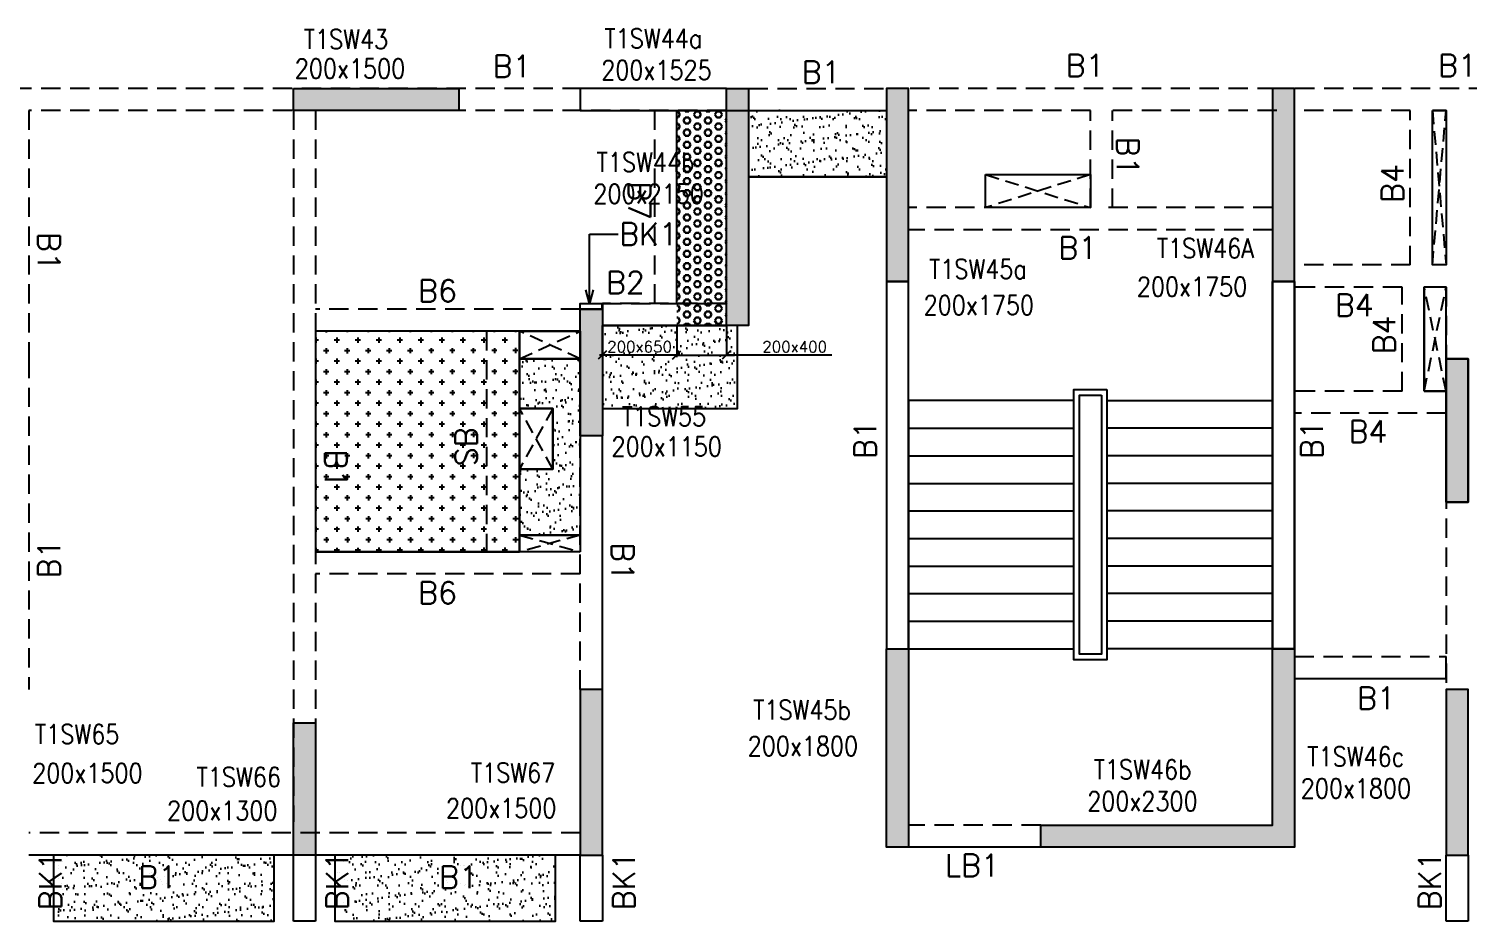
# Model space of a CAD drawing. Header units: millimetres. Extents: x 1078357 to 2594950, y -5122486 to -4636555.
# Drawn here: x 1474899 to 1487949, y -4670558 to -4662466 of the extents above; entities that cross this region are included whole.
import ezdxf

# ---------------------------------------------------------------- set-up
doc = ezdxf.new("R2010")
doc.units = ezdxf.units.MM
doc.header["$PDMODE"] = 35
for name, pattern in [('CONTINOUS', [0]), ('HIDDEN', [0.375, 0.25, -0.125]), ('New Retail block$0$CONTINOUS', [0])]:
    doc.linetypes.add(name, pattern=pattern)
doc.layers.get('0').update_dxf_attribs({"lineweight": 0})
doc.layers.get('Defpoints').update_dxf_attribs({"lineweight": 0})
for name, color, linetype, lineweight in [('A-_ANOTDIMA_D-', 6, 'Continuous', 13), ('COL. NO.', 30, 'Continuous', 25), ('COL. SIZE', 7, 'Continuous', 25), ('DIM', 9, 'Continuous', 25), ('HATCH', 8, 'Continuous', 30)]:
    doc.layers.add(name, color=color, linetype=linetype, lineweight=lineweight)
for name, color, linetype in [('B-200x325', 201, 'HIDDEN'), ('B-200x400', 44, 'HIDDEN'), ('DROP SLAB', 8, 'Continuous'), ('NON STR. RCC WALL', 6, 'Continuous'), ('S-BEAM', 3, 'HIDDEN'), ('S-BEAM NO.', 6, 'Continuous'), ('S-COLUMN', 1, 'Continuous'), ('S-CUTOUT', 8, 'HIDDEN'), ('S-SLAB-PROJECTION', 54, 'New Retail block$0$CONTINOUS'), ('S-STAIR', 31, 'Continuous'), ('SLAB FOLD', 8, 'Continuous')]:
    doc.layers.add(name, color=color, linetype=linetype)
doc.styles.add('Roman', font='romans')
doc.styles.add('ROMANS', font='romans.shx', dxfattribs={"width": 0.85})
doc.dimstyles.new('HARESH', dxfattribs={"dimtxt": 150, "dimasz": 75, "dimexe": 0, "dimexo": 0, "dimgap": 25, "dimtad": 1, "dimdec": 0, "dimdsep": 46, "dimtxsty": 'Roman', "dimblk": 'OBLIQUE', "dimcen": 225, "dimdle": 25, "dimclrd": 2, "dimclre": 2, "dimclrt": 7, "dimadec": 8, "dimazin": 1, "dimtfac": 1, "dimtdec": 0, "dimtmove": 0, "dimatfit": 0, "dimfxl": 1, "dimlwd": -1, "dimlwe": -1, "dimarcsym": 0})

# ---------------------------------------------------------------- blocks, each defined once
blk = doc.blocks.new('_Oblique')
at = {"color": 0, "linetype": 'ByBlock', "lineweight": -2}
blk.add_line((-0.5, -0.5), (0.5, 0.5), dxfattribs=at)
blk = doc.blocks.new('*D1209')
at = {"layer": 'Defpoints', "color": 0, "ltscale": 700, "transparency": 16777216}
for p in [(1480774, -4665158, 0), (1481224, -4665158, 0), (1481224, -4665424)]:
    blk.add_point(p, dxfattribs=at)
at = {"layer": 'DIM', "color": 2, "ltscale": 700, "transparency": 16777216}
for p, q in [((1480774, -4665158), (1480774, -4665424)), ((1481224, -4665158), (1481224, -4665424)), ((1480774, -4665424), (1480699, -4665424)), ((1480774, -4665424), (1481224, -4665424)), ((1480774, -4665424), (1481224, -4665424)), ((1481224, -4665424), (1481299, -4665424)), ((1482180, -4665424), (1481224, -4665424))]:
    blk.add_line(p, q, dxfattribs=at)
at = {"layer": 'DIM', "color": 2, "ltscale": 700, "transparency": 16777216, "xscale": 75, "yscale": 75, "zscale": 75}
blk.add_blockref('_Oblique', (1480774, -4665424), dxfattribs=at)
at = {"layer": 'DIM', "color": 2, "ltscale": 700, "transparency": 16777216, "xscale": 75, "yscale": 75, "zscale": 75, "rotation": 180}
blk.add_blockref('_Oblique', (1481224, -4665424), dxfattribs=at)
at = {"layer": 'DIM', "color": 7, "ltscale": 700, "transparency": 16777216, "insert": (1481843, -4665349), "char_height": 150, "attachment_point": 5, "style": 'Roman'}
blk.add_mtext('{\\H0.666667x;200x400}', dxfattribs=at)
blk = doc.blocks.new('*D1210')
at = {"layer": 'Defpoints', "color": 0, "ltscale": 700, "transparency": 16777216}
for p in [(1480099, -4665158, 0), (1480774, -4665158), (1480099, -4665424)]:
    blk.add_point(p, dxfattribs=at)
at = {"layer": 'DIM', "color": 2, "ltscale": 700, "transparency": 16777216}
for p, q in [((1480099, -4665158), (1480099, -4665424)), ((1480774, -4665158), (1480774, -4665424)), ((1480799, -4665424), (1480074, -4665424))]:
    blk.add_line(p, q, dxfattribs=at)
at = {"layer": 'DIM', "color": 2, "ltscale": 700, "transparency": 16777216, "xscale": 75, "yscale": 75, "zscale": 75, "rotation": 180}
blk.add_blockref('_Oblique', (1480099, -4665424), dxfattribs=at)
at = {"layer": 'DIM', "color": 2, "ltscale": 700, "transparency": 16777216, "xscale": 75, "yscale": 75, "zscale": 75}
blk.add_blockref('_Oblique', (1480774, -4665424), dxfattribs=at)
at = {"layer": 'DIM', "color": 7, "ltscale": 700, "transparency": 16777216, "insert": (1480437, -4665349), "char_height": 150, "attachment_point": 5, "style": 'Roman'}
blk.add_mtext('{\\H0.666667x;200x650}', dxfattribs=at)
blk = doc.blocks.new('G$CD63B60BD')
at = {"layer": 'COL. NO.', "linetype": 'Continuous', "style": 'ROMANS', "width": 0.85}
for s, p in [('T1SW43', (7893, 7309, -320)), ('T1SW44a', (10619, 7317, 0)), ('T1SW44b', (10548, 6194, 0)), ('T1SW46A', (15627, 5414, -320)), ('T1SW45a', (13562, 5226, -320)), ('T1SW55', (10776, 3890, -320)), ('T1SW45b', (11967, 1228, 0)), ('T1SW65', (5456, 1008, -320)), ('T1SW46c', (16991, 805, -320)), ('T1SW66', (6921, 620, -320)), ('T1SW67', (9408, 659, -320)), ('T1SW46b', (15055, 688, -320))]:
    blk.add_text(s, height=175, dxfattribs=at).set_placement(p)
at = {"layer": 'COL. SIZE', "linetype": 'Continuous', "style": 'ROMANS', "width": 0.85}
for s, p in [('200x1500', (7812, 7043, -320)), ('200x1525', (10590, 7030, -3)), ('200x2150', (10519, 5907, -3)), ('200x1750', (15446, 5066, -320)), ('200x1750', (13513, 4899, -320)), ('200x1150', (10683, 3616, -320)), ('200x1800', (11918, 901, 0)), ('200x1500', (5431, 656, -320)), ('200x1800', (16932, 517, -320)), ('200x2300', (14996, 400, -320)), ('200x1300', (6654, 315, -320)), ('200x1500', (9183, 337, -320))]:
    blk.add_text(s, height=175, dxfattribs=at).set_placement(p)

msp = doc.modelspace()

# ---------------------------------------------------------------- hatches: boundary and pattern name
at = {"layer": 'DROP SLAB'}
h = msp.add_hatch(dxfattribs=at)
h.set_pattern_fill('CROSS', color=8, scale=15, angle=0.03079)
h.set_pattern_definition([(180.03079016, (-11669939.8, 51539821.24), (-95.19879988, -95.30117261), [47.625, -142.875]), (270.03079016, (-11669963.63, 51539845.04), (95.30117261, -95.19879988), [47.625, -142.875])])
h.paths.add_polyline_path([(1479349.4, -4665207.8), (1477499.3, -4665207.8), (1477499.3, -4667207.6), (1479349.4, -4667207.6)])
at = {"layer": 'HATCH', "ltscale": 1000}
h = msp.add_hatch(dxfattribs=at)
h.set_pattern_fill('HEX', color=8, scale=10, angle=180)
h.set_pattern_definition([(180, (-722249.9, 4895985.524), (-7e-15, -54.99261315), [31.75, -63.5]), (300, (-722249.9, 4895985.524), (47.625, 27.49630658), [31.75, -63.5]), (240, (-722281.65, 4895985.524), (47.625, -27.49630658), [31.75, -63.5])])
h.paths.add_polyline_path([(1481224.2, -4665157.9), (1480774.2, -4665157.9), (1480774.5, -4663207.9), (1481224.5, -4663207.9)])
at = {"layer": 'HATCH'}
h = msp.add_hatch(dxfattribs=at)
h.set_pattern_fill('AR-SAND', color=8, scale=3, angle=179.97015)
h.set_pattern_definition([(37.4701541, (-2455608.65, 14019481.48), (-4.72361136, 146.8264517), [0, -115.824, 0, -129.54, 0, -123.825]), (7.4701541, (-2455608.65, 14019481.48), (134.9689868, 214.9772528), [0, -62.484, 0, -104.394, 0, -40.005]), (327.4701541, (-2455702.38, 14019481.53), (237.2979035, 0.3075449), [0, -38.1, 0, -137.16, 0, -179.07]), (317.4701541, (-2455702.38, 14019481.53), (229.1017424, 66.759465), [0, -19.05, 0, -89.916, 0, -102.87])])
h.paths.add_polyline_path([(1482674.6, -4663207.8), (1481424.6, -4663207.8), (1481424.6, -4663807.9), (1482674.6, -4663807.9)])
h = msp.add_hatch(dxfattribs=at)
h.set_pattern_fill('AR-SAND', color=8, scale=3, angle=179.97015)
h.set_pattern_definition([(37.4701541, (-2467958.58, 14017531.55), (-4.72361136, 146.8264517), [0, -115.824, 0, -129.54, 0, -123.825]), (7.4701541, (-2467958.58, 14017531.55), (134.9689868, 214.9772528), [0, -62.484, 0, -104.394, 0, -40.005]), (327.4701541, (-2468052.3, 14017531.6), (237.2979035, 0.3075449), [0, -38.1, 0, -137.16, 0, -179.07]), (317.4701541, (-2468052.3, 14017531.6), (229.1017424, 66.759465), [0, -19.05, 0, -89.916, 0, -102.87])])
h.paths.add_polyline_path([(1481324.4, -4665157.9), (1480099.7, -4665157.9), (1480099.7, -4665907.8), (1481324.4, -4665907.8)])
h = msp.add_hatch(dxfattribs=at)
h.set_pattern_fill('AR-SAND', color=8, scale=3, angle=359.97015)
h.set_pattern_definition([(37.47015413, (-3542483.83, 18701550.77), (-4.72361136, 146.8264517), [0, -115.824, 0, -129.54, 0, -123.825]), (7.4701541, (-3542483.83, 18701550.77), (134.9689868, 214.9772528), [0, -62.484, 0, -104.394, 0, -40.005]), (327.4701541, (-3542577.55, 18701550.82), (237.2979035, 0.3075449), [0, -38.1, 0, -137.16, 0, -179.07]), (317.4701541, (-3542577.55, 18701550.82), (229.1017424, 66.759465), [0, -19.05, 0, -89.916, 0, -102.87])])
h.paths.add_polyline_path([(1479899.3, -4667057.9), (1479349.3, -4667057.9), (1479349.3, -4666457.8), (1479649.3, -4666457.8), (1479649.3, -4665907.9), (1479349.3, -4665907.9), (1479349.3, -4665457.9), (1479899.3, -4665457.9)])
h = msp.add_hatch(dxfattribs=at)
h.set_pattern_fill('AR-SAND', color=8, scale=3, angle=179.97015)
h.set_pattern_definition([(37.47015413, (-3550808.38, 18701550.75), (-4.72361136, 146.8264517), [0, -115.824, 0, -129.54, 0, -123.825]), (7.4701541, (-3550808.38, 18701550.75), (134.9689868, 214.9772528), [0, -62.484, 0, -104.394, 0, -40.005]), (327.4701541, (-3550902.11, 18701550.8), (237.2979035, 0.3075449), [0, -38.1, 0, -137.16, 0, -179.07]), (317.4701541, (-3550902.1, 18701550.8), (229.1017424, 66.759465), [0, -19.05, 0, -89.916, 0, -102.87])])
h.paths.add_polyline_path([(1477124.6, -4669957.9), (1475124.6, -4669957.9), (1475124.6, -4670557.9), (1477124.6, -4670557.9)])
h = msp.add_hatch(dxfattribs=at)
h.set_pattern_fill('AR-SAND', color=8, scale=3, angle=179.97015)
h.set_pattern_definition([(37.47015413, (-3553358.38, 18701550.75), (-4.72361136, 146.8264517), [0, -115.824, 0, -129.54, 0, -123.825]), (7.4701541, (-3553358.38, 18701550.75), (134.9689868, 214.9772528), [0, -62.484, 0, -104.394, 0, -40.005]), (327.4701541, (-3553452.11, 18701550.8), (237.2979035, 0.3075449), [0, -38.1, 0, -137.16, 0, -179.07]), (317.4701541, (-3553452.1, 18701550.8), (229.1017424, 66.759465), [0, -19.05, 0, -89.916, 0, -102.87])])
h.paths.add_polyline_path([(1479674.6, -4669957.9), (1477674.6, -4669957.9), (1477674.6, -4670557.9), (1479674.6, -4670557.9)])
at = {"layer": 'S-COLUMN', "lineweight": 25}
h = msp.add_hatch(color=1, dxfattribs=at)
h.dxf.hatch_style = 1
h.paths.add_polyline_path([(1477299.4, -4663007.9), (1478799.4, -4663007.9), (1478799.4, -4663207.9), (1477299.4, -4663207.9)])
h = msp.add_hatch(color=1, dxfattribs=at)
h.dxf.hatch_style = 1
h.paths.add_polyline_path([(1481224.4, -4663007.9), (1481424.4, -4663007.9), (1481424.4, -4665157.9), (1481224.4, -4665157.9)])
h = msp.add_hatch(color=1, dxfattribs=at)
h.dxf.hatch_style = 1
h.paths.add_polyline_path([(1482874.4, -4664757.9), (1482874.4, -4663007.9), (1482674.4, -4663007.9), (1482674.4, -4664757.9), (1482874.4, -4664757.9)], is_closed=False)
h = msp.add_hatch(color=1, dxfattribs=at)
h.dxf.hatch_style = 1
h.paths.add_polyline_path([(1486174.4, -4663007.9), (1486174.4, -4664757.9), (1486374.4, -4664757.9), (1486374.4, -4663007.9), (1486174.4, -4663007.9)], is_closed=False)
at = {"layer": 'S-COLUMN', "lineweight": 25, "extrusion": (-1.00316e-06, -1.91639e-11, 1)}
h = msp.add_hatch(color=1, dxfattribs=at)
h.dxf.hatch_style = 1
h.paths.add_polyline_path([(1479899.4, -4665007.9), (1480099.4, -4665007.9), (1480099.4, -4666157.9), (1479899.4, -4666157.9)])
h = msp.add_hatch(color=1, dxfattribs=at)
h.dxf.hatch_style = 1
h.paths.add_polyline_path([(1487749.4, -4665457.9), (1487949.4, -4665457.9), (1487949.4, -4666757.9), (1487749.4, -4666757.9)])
at = {"layer": 'S-COLUMN', "lineweight": 25, "extrusion": (1.00316e-06, -2.11765e-11, 1)}
h = msp.add_hatch(color=1, dxfattribs=at)
h.dxf.hatch_style = 1
h.paths.add_polyline_path([(1487949.4, -4665457.9), (1487749.4, -4665457.9), (1487749.4, -4666757.9), (1487949.4, -4666757.9)])
at = {"layer": 'S-COLUMN', "lineweight": 25}
h = msp.add_hatch(color=1, dxfattribs=at)
h.dxf.hatch_style = 1
h.paths.add_polyline_path([(1482874.4, -4669887.9), (1482874.4, -4668087.9), (1482674.4, -4668087.9), (1482674.4, -4669887.9)])
h = msp.add_hatch(color=1, dxfattribs=at)
h.dxf.hatch_style = 1
h.paths.add_polyline_path([(1486374.4, -4669887.9), (1486374.4, -4668087.9), (1486174.4, -4668087.9), (1486174.4, -4669687.9), (1484074.4, -4669687.9), (1484074.4, -4669887.9)])
at = {"layer": 'S-COLUMN', "lineweight": 25, "extrusion": (-1.00316e-06, -1.91639e-11, 1)}
h = msp.add_hatch(color=1, dxfattribs=at)
h.dxf.hatch_style = 1
h.paths.add_polyline_path([(1479899.4, -4669957.9), (1480099.4, -4669957.9), (1480099.4, -4668457.9), (1479899.4, -4668457.9)])
at = {"layer": 'S-COLUMN', "lineweight": 25}
h = msp.add_hatch(color=1, dxfattribs=at)
h.dxf.hatch_style = 1
h.paths.add_polyline_path([(1487749.4, -4669957.9), (1487949.4, -4669957.9), (1487949.4, -4668457.9), (1487749.4, -4668457.9)])
h = msp.add_hatch(color=1, dxfattribs=at)
h.dxf.hatch_style = 1
h.paths.add_polyline_path([(1477499.4, -4668757.9), (1477499.4, -4669957.9), (1477299.4, -4669957.9), (1477299.4, -4668757.9)])

# ---------------------------------------------------------------- linework, layer by layer
at = {"layer": 'B-200x400', "linetype": 'HIDDEN', "ltscale": 500}
msp.add_line((1480774.2, -4664957.9, 0), (1481224.2, -4664957.9, 0), dxfattribs=at)
at = {"layer": 'B-200x400', "linetype": 'ByBlock', "ltscale": 500}
msp.add_line((1480774.2, -4665157.9, 0), (1481224.2, -4665157.9, 0), dxfattribs=at)
at = {"layer": 'DROP SLAB', "color": 3, "linetype": 'CONTINOUS', "ltscale": 500, "elevation": 0}
for points in [[(1487624.6, -4663207.8), (1487749.6, -4663207.8), (1487749.6, -4664607.8), (1487624.6, -4664607.8)], [(1483574.6, -4663787.8), (1484524.6, -4663787.8), (1484524.6, -4664087.9), (1483574.6, -4664087.9)], [(1487549.6, -4665752.8), (1487749.6, -4665752.8), (1487749.6, -4664807.9), (1487549.6, -4664807.9)], [(1479349.4, -4665207.8), (1477499.3, -4665207.8), (1477499.3, -4667207.6), (1479349.4, -4667207.6)], [(1479899.1, -4665457.9), (1479349.3, -4665457.9), (1479349.3, -4665207.9), (1479899.1, -4665207.9)], [(1479649.3, -4666457.9), (1479349.3, -4666457.9), (1479349.3, -4665907.9), (1479649.3, -4665907.9)], [(1479899.3, -4667207.6), (1479349.3, -4667207.6), (1479349.3, -4667057.9), (1479899.3, -4667057.9)]]:
    msp.add_lwpolyline(points, close=True, dxfattribs=at)
at = {"layer": 'NON STR. RCC WALL', "elevation": 0}
for points in [[(1481224.4, -4663008.4), (1479899.4, -4663008.2), (1479899.4, -4663207.6), (1481224.4, -4663207.9)], [(1482874.1, -4668087.9), (1482874.4, -4664757.9), (1482674.9, -4664757.9), (1482674.6, -4668087.9)], [(1486374.1, -4668087.9), (1486374.4, -4664757.9), (1486174.9, -4664757.9), (1486174.6, -4668087.9)]]:
    msp.add_lwpolyline(points, close=True, dxfattribs=at)
at = {"layer": 'S-BEAM', "linetype": 'HIDDEN', "ltscale": 700}
for p, q in [((1481224.4, -4663007.9, 0), (1472349.6, -4663007.9, 0)), ((1481424.5, -4663007.8, 0), (1482674.5, -4663007.8, 0)), ((1486214.6, -4663007.8, 0), (1482874.6, -4663007.8, 0)), ((1493643, -4663007.9, 0), (1486374.6, -4663007.9, 0)), ((1481224.4, -4663207.9, 0), (1474899.6, -4663207.9, 0)), ((1474899.6, -4663207.9, 0), (1474899.6, -4665457.8, 0)), ((1477299.6, -4663207.9, 0), (1477299.6, -4669657.8, 0)), ((1477499.6, -4663207.9, 0), (1477499.6, -4669657.8, 0)), ((1484524.6, -4663207.8, 0), (1482874.6, -4663207.8, 0)), ((1484524.6, -4664087.9, 0), (1484524.6, -4663207.8, 0)), ((1486214.6, -4663207.8, 0), (1484674.6, -4663207.8, 0)), ((1484724.6, -4664087.9, 0), (1484724.6, -4663207.8, 0)), ((1487424.6, -4663207.9, 0), (1486374.6, -4663207.9, 0)), ((1487424.6, -4664607.8, 0), (1487424.6, -4663207.9, 0)), ((1487749.7, -4663207.9, 0), (1487624.6, -4663207.9, 0)), ((1487749.7, -4663207.9, 0), (1487749.7, -4664607.8, 0)), ((1484524.6, -4664087.9, 0), (1482874.6, -4664087.9, 0)), ((1486174.6, -4664087.9, 0), (1484674.6, -4664087.9, 0)), ((1486174.6, -4664287.9, 0), (1482874.6, -4664287.9, 0)), ((1487424.6, -4664607.8, 0), (1486374.6, -4664607.8, 0)), ((1487749.7, -4664607.8, 0), (1487624.6, -4664607.8, 0)), ((1487349.6, -4664807.8, 0), (1486374.6, -4664807.8, 0)), ((1487349.6, -4665752.8, 0), (1487349.6, -4664807.8, 0)), ((1487749.6, -4664807.8, 0), (1487749.6, -4668457.8, 0)), ((1480099.3, -4664957.9, 0), (1480774.2, -4664957.9, 0)), ((1481224.6, -4664957.9, 0), (1480099.6, -4664957.9, 0)), ((1479049.3, -4665207.8, 0), (1479049.3, -4667207.6, 0)), ((1474899.6, -4665457.8, 0), (1474899.6, -4668457.8, 0)), ((1487349.6, -4665752.8, 0), (1486374.6, -4665752.8, 0)), ((1487749.7, -4665952.8, 0), (1486374.6, -4665952.8, 0)), ((1479899.6, -4668457.8, 0), (1479899.6, -4666157.8, 0)), ((1486374.6, -4668157.8, 0), (1487749.6, -4668157.8, 0)), ((1479899.6, -4669757.8, 0), (1474899.6, -4669757.8, 0)), ((1484074.6, -4669687.8, 0), (1482874.6, -4669687.8, 0))]:
    msp.add_line(p, q, dxfattribs=at)
at = {"layer": 'S-BEAM', "ltscale": 700}
for p, q in [((1480574.2, -4664957.9, 0), (1480574.2, -4663207.9)), ((1479899.2, -4665007.8, 0), (1477499.4, -4665007.8, 0)), ((1479899.4, -4667407.6, 0), (1477499.4, -4667407.6, 0))]:
    msp.add_line(p, q, dxfattribs=at)
at = {"layer": 'S-BEAM', "linetype": 'Continuous', "ltscale": 700}
for p, q in [((1480774.2, -4664957.9, 0), (1480774.2, -4663218.5, 0)), ((1487624.6, -4664607.8, 0), (1487624.6, -4663207.9, 0)), ((1487749.7, -4664807.8, 0), (1487549.6, -4664807.8, 0)), ((1487549.6, -4665752.8, 0), (1487549.6, -4664807.8, 0)), ((1480099.3, -4665007.7, 0), (1480099.3, -4664957.7, 0)), ((1479899.2, -4665207.8, 0), (1477499.4, -4665207.8, 0)), ((1479349.4, -4667207.6, 0), (1479349.4, -4665207.8, 0)), ((1481424.6, -4665157.9, 0), (1480099.6, -4665157.9, 0)), ((1487749.7, -4665752.8, 0), (1487549.6, -4665752.8, 0)), ((1479899.4, -4667207.6, 0), (1477499.4, -4667207.6, 0))]:
    msp.add_line(p, q, dxfattribs=at)
at = {"layer": 'S-BEAM', "linetype": 'CONTINOUS', "ltscale": 700}
for p, q in [((1481424.5, -4663207.8, 0), (1482674.5, -4663207.8, 0)), ((1480099.3, -4665157.9, 0), (1480774.2, -4665157.9, 0)), ((1480099.6, -4668457.8, 0), (1480099.6, -4666157.8, 0)), ((1487749.6, -4668357.8, 0), (1487749.6, -4668157.8, 0)), ((1486374.6, -4668357.8, 0), (1487749.6, -4668357.8, 0)), ((1484074.6, -4669887.8, 0), (1482874.6, -4669887.8, 0)), ((1479899.6, -4669957.8, 0), (1474899.6, -4669957.8, 0)), ((1477299.4, -4670557.9, 0), (1477299.4, -4669957.9, 0)), ((1477499.4, -4669957.9, 0), (1477499.4, -4670557.9, 0)), ((1479899.4, -4670557.9, 0), (1479899.4, -4669957.9, 0)), ((1480099.4, -4669957.9, 0), (1480099.4, -4670557.9, 0)), ((1487749.4, -4670557.9, 0), (1487749.4, -4669957.9, 0)), ((1487949.4, -4669957.9, 0), (1487949.4, -4670557.9, 0)), ((1477499.4, -4670557.9, 0), (1477299.4, -4670557.9, 0)), ((1480099.4, -4670557.9, 0), (1479899.4, -4670557.9, 0)), ((1487949.4, -4670557.9, 0), (1487749.4, -4670557.9, 0))]:
    msp.add_line(p, q, dxfattribs=at)
at = {"layer": 'S-BEAM', "linetype": 'ByBlock', "ltscale": 700}
msp.add_line((1479349.3, -4665207.8, 0), (1479349.3, -4667207.6, 0), dxfattribs=at)
at = {"layer": 'S-BEAM', "linetype": 'Continuous', "ltscale": 700, "elevation": 0}
for points in [[(1482874.4, -4664757.9), (1482674.4, -4664757.9), (1482674.4, -4668087.9), (1482874.4, -4668087.9)], [(1486174.4, -4664757.9), (1486374.4, -4664757.9), (1486374.4, -4668087.9), (1486174.4, -4668087.9)], [(1480099.6, -4665007.7), (1479899.6, -4665007.7), (1479899.6, -4664957.5), (1480099.6, -4664957.5)]]:
    msp.add_lwpolyline(points, close=True, dxfattribs=at)
at = {"layer": 'S-COLUMN', "color": 1, "lineweight": 25}
msp.add_line((1482674.4, -4664757.9, 0), (1482874.4, -4664757.9, 0), dxfattribs=at)
at = {"layer": 'S-COLUMN', "color": 1, "lineweight": 25, "elevation": 0}
for points in [[(1477299.4, -4663007.9), (1478799.4, -4663007.9), (1478799.4, -4663207.9), (1477299.4, -4663207.9)], [(1481224.4, -4663007.9), (1481424.4, -4663007.9), (1481424.4, -4665157.9), (1481224.4, -4665157.9)], [(1482874.4, -4664757.9), (1482874.4, -4663007.9), (1482674.4, -4663007.9), (1482674.4, -4664757.9)], [(1481224.4, -4663207.9), (1481424.4, -4663207.9), (1481424.4, -4665157.9), (1481224.4, -4665157.9)], [(1487749.4, -4669957.9), (1487949.4, -4669957.9), (1487949.4, -4668457.9), (1487749.4, -4668457.9)], [(1477299.4, -4668758), (1477499.4, -4668758), (1477499.4, -4669957.9), (1477299.4, -4669957.9)]]:
    msp.add_lwpolyline(points, close=True, dxfattribs=at)
for points in [[(1486174.4, -4663007.9), (1486174.4, -4664757.9), (1486374.4, -4664757.9), (1486374.4, -4663007.9), (1486174.4, -4663007.9)], [(1482874.4, -4668087.9), (1482874.4, -4669887.9), (1482674.4, -4669887.9), (1482674.4, -4668087.9), (1482874.4, -4668087.9)], [(1486374.4, -4668087.9), (1486374.4, -4669887.9), (1484074.4, -4669887.9), (1484074.4, -4669687.9), (1486174.4, -4669687.9), (1486174.4, -4668087.9), (1486374.4, -4668087.9)]]:
    msp.add_lwpolyline(points, dxfattribs=at)
at = {"layer": 'S-COLUMN', "color": 1, "lineweight": 25, "extrusion": (-1.00316e-06, -1.91639e-11, 1), "elevation": -1.5}
for points in [[(1479899.4, -4665007.9), (1480099.4, -4665007.9), (1480099.4, -4666157.9), (1479899.4, -4666157.9)], [(1487749.4, -4665457.9), (1487949.4, -4665457.9), (1487949.4, -4666757.9), (1487749.4, -4666757.9)], [(1479899.4, -4669957.9), (1480099.4, -4669957.9), (1480099.4, -4668457.9), (1479899.4, -4668457.9)]]:
    msp.add_lwpolyline(points, close=True, dxfattribs=at)
at = {"layer": 'S-COLUMN', "color": 1, "lineweight": 25, "extrusion": (1.00316e-06, -2.11765e-11, 1), "elevation": 1.5}
msp.add_lwpolyline([(1487949.4, -4665457.9), (1487749.4, -4665457.9), (1487749.4, -4666757.9), (1487949.4, -4666757.9)], close=True, dxfattribs=at)
at = {"layer": 'S-CUTOUT', "ltscale": 500}
for p, q in [((1487624.6, -4664607.8, 0), (1487749.6, -4663207.8, 0)), ((1487624.6, -4663207.8, 0), (1487749.6, -4664607.8, 0)), ((1483574.6, -4663787.8, 0), (1484524.6, -4664087.8, 0)), ((1484524.6, -4663787.8, 0), (1483574.6, -4664087.8, 0)), ((1487549.6, -4665752.8, 0), (1487749.6, -4664807.9, 0)), ((1487749.6, -4665752.8, 0), (1487549.6, -4664807.9, 0)), ((1479899.3, -4665457.9, 0), (1479349.3, -4665207.8, 0)), ((1479349.3, -4665457.9, 0), (1479899.1, -4665207.8, 0)), ((1479649.3, -4666457.9, 0), (1479349.3, -4665907.9, 0)), ((1479649.3, -4665907.9, 0), (1479349.3, -4666457.8, 0)), ((1479899.3, -4667057.9, 0), (1479349.3, -4667207.6, 0)), ((1479349.3, -4667057.9, 0), (1479898.5, -4667207.6, 0))]:
    msp.add_line(p, q, dxfattribs=at)
at = {"layer": 'S-SLAB-PROJECTION'}
for p, q in [((1481424.6, -4663807.9, 0), (1482674.6, -4663807.9, 0)), ((1482674.6, -4663807.9, 0), (1481424.6, -4663807.9, 0))]:
    msp.add_line(p, q, dxfattribs=at)
at = {"layer": 'S-SLAB-PROJECTION', "elevation": 0}
for points in [[(1481324.4, -4665157.9), (1480099.7, -4665157.9), (1480099.7, -4665907.8), (1481324.4, -4665907.8)], [(1477124.6, -4669957.9), (1475124.6, -4669957.9), (1475124.6, -4670557.9), (1477124.6, -4670557.9)], [(1479674.6, -4669957.9), (1477674.6, -4669957.9), (1477674.6, -4670557.9), (1479674.6, -4670557.9)]]:
    msp.add_lwpolyline(points, close=True, dxfattribs=at)
at = {"layer": 'S-STAIR', "elevation": 0}
for points in [[(1484674.6, -4665737.9), (1484674.6, -4668187.9), (1484374.6, -4668187.9), (1484374.6, -4665737.9)], [(1484624.6, -4665787.9), (1484624.6, -4668137.9), (1484424.6, -4668137.9), (1484424.6, -4665787.9)]]:
    msp.add_lwpolyline(points, close=True, dxfattribs=at)
for points in [[(1484374.6, -4665837.9), (1482874.6, -4665837.9)], [(1482874.6, -4665837.9), (1482874.6, -4668087.9), (1484374.6, -4668087.9)], [(1484674.6, -4665837.9), (1486174.6, -4665837.9)], [(1486174.6, -4665837.9), (1486174.6, -4668087.9), (1484674.6, -4668087.9)], [(1482874.6, -4666087.9), (1484374.6, -4666087.9)], [(1486174.6, -4666087.9), (1484674.6, -4666087.9)], [(1482874.6, -4666337.9), (1484374.6, -4666337.9)], [(1486174.6, -4666337.9), (1484674.6, -4666337.9)], [(1482874.6, -4666587.9), (1484374.6, -4666587.9)], [(1486174.6, -4666587.9), (1484674.6, -4666587.9)], [(1482874.6, -4666837.9), (1484374.6, -4666837.9)], [(1486174.6, -4666837.9), (1484674.6, -4666837.9)], [(1482874.6, -4667087.9), (1484374.6, -4667087.9)], [(1486174.6, -4667087.9), (1484674.6, -4667087.9)], [(1482874.6, -4667337.9), (1484374.6, -4667337.9)], [(1486174.6, -4667337.9), (1484674.6, -4667337.9)], [(1482874.6, -4667587.9), (1484374.6, -4667587.9)], [(1486174.6, -4667587.9), (1484674.6, -4667587.9)], [(1482874.6, -4667837.9), (1484374.6, -4667837.9)], [(1486174.6, -4667837.9), (1484674.6, -4667837.9)]]:
    msp.add_lwpolyline(points, dxfattribs=at)
at = {"layer": 'SLAB FOLD', "color": 8, "ltscale": 1000, "elevation": 0}
msp.add_lwpolyline([(1479899.3, -4667057.9), (1479349.3, -4667057.9), (1479349.3, -4666457.8), (1479649.3, -4666457.8), (1479649.3, -4665907.9), (1479349.3, -4665907.9), (1479349.3, -4665457.9), (1479899.3, -4665457.9), (1479899.3, -4667057.9)], dxfattribs=at)

# ---------------------------------------------------------------- block references
at = {"layer": 'A-_ANOTDIMA_D-', "color": 2, "ltscale": 700}
msp.add_blockref('G$CD63B60BD', (1469499.4, -4669957.9, 0), dxfattribs=at)

# ---------------------------------------------------------------- texts
at = {"layer": 'B-200x325', "linetype": 'Continuous', "ltscale": 700, "style": 'ROMANS'}
for p in [(1478429.9, -4664942.6, -2.7), (1478429.9, -4667679.7, -2.7)]:
    msp.add_text('B6', height=200, rotation=359.99906, dxfattribs=at).set_placement(p)
at = {"layer": 'S-BEAM', "linetype": 'HIDDEN', "ltscale": 500, "style": 'ROMANS'}
for rotation, p in [(89.99906, (1487363.6, -4664044.4, -2.7)), (359.99906, (1486741, -4665071.4, -2.7)), (89.99906, (1487288.6, -4665416.8, -2.7)), (359.99906, (1486864.8, -4666216.4, -2.7))]:
    msp.add_text('B4', height=200, rotation=rotation, dxfattribs=at).set_placement(p)
at = {"layer": 'S-BEAM NO.', "linetype": 'HIDDEN', "ltscale": 500, "style": 'ROMANS'}
for s, rotation, p in [('B1', 359.99906, (1479104.5, -4662906, -2.7)), ('B1', 359.99906, (1481907.5, -4662959.5, -2.7)), ('B1', 359.99906, (1484300.7, -4662898.2, -2.7)), ('B1', 359.99906, (1487676.6, -4662898.2, -2.7)), ('B1', 269.99906, (1474982.8, -4664309.8, -2.7)), ('B1', 359.99906, (1484235.1, -4664551.4, -2.7)), ('B1', 269.99906, (1477583.5, -4666279.1, -2.7)), ('B1', 90.00094, (1475182.8, -4667449.6, -2.7)), ('B1', 269.99906, (1480183.5, -4667122.1, -2.7)), ('B1', 0.00094, (1486941.5, -4668634.7, -2.7)), ('B1', 0.00094, (1475892.4, -4670258.1, -2.7)), ('B1', 0.00094, (1478620.4, -4670258.1, -2.7)), ('LB1', 359.99906, (1483205.6, -4670151.3, -2.7))]:
    msp.add_text(s, height=200, rotation=rotation, dxfattribs=at).set_placement(p)
at = {"layer": 'S-BEAM NO.', "linetype": 'HIDDEN', "ltscale": 700, "style": 'ROMANS'}
msp.add_text('B1', height=200, rotation=269.99906, dxfattribs=at).set_placement((1484762.4, -4663444, -2.7))
at = {"layer": 'S-BEAM NO.', "linetype": 'Continuous', "ltscale": 700, "style": 'ROMANS'}
for s, rotation, p in [('B7', 269.99906, (1480337.5, -4663849.3, -2.7)), ('BK1', 0.00094, (1480252.7, -4664427.1, -2.7)), ('SB', 90.00094, (1478965.6, -4666432.1, -2.7)), ('B1', 89.99906, (1482583.3, -4666367.3, -2.7)), ('B1', 89.99906, (1486632.1, -4666367.3, -2.7))]:
    msp.add_text(s, height=200, rotation=rotation, dxfattribs=at).set_placement(p)
at = {"layer": 'S-BEAM NO.', "linetype": 'Continuous', "ltscale": 500, "style": 'ROMANS'}
msp.add_text('B2', height=200, dxfattribs=at).set_placement((1480133, -4664867.3, -2.7))
at = {"layer": 'S-BEAM NO.', "linetype": 'CONTINOUS', "ltscale": 700, "style": 'ROMANS'}
for p in [(1475195, -4670457.4, 50), (1477795, -4670457.5, 50), (1480395, -4670457.5, 50), (1487700, -4670457.5, 50)]:
    msp.add_text('BK1', height=200, rotation=90, dxfattribs=at).set_placement(p)

# ---------------------------------------------------------------- dimensions: what is measured, and where the dimension line sits
at = {"layer": 'DIM', "ltscale": 700}
dim = msp.add_linear_dim(base=(1480099.2, -4665423.9, 0), p1=(1480774.2, -4665157.9, 0), p2=(1480099.2, -4665157.9, 0), angle=180, text='{\\H0.666667x;200x650}', dimstyle='HARESH', override={"dimtxsty": 'Roman', "dimtmove": 1}, dxfattribs=at)
dim.commit()
dim.dimension.update_dxf_attribs({"geometry": '*D1210', "text_midpoint": (1480436.7, -4665348.9, 0)})
dim = msp.add_linear_dim(base=(1481224.2, -4665423.9, 0), p1=(1480774.2, -4665157.9, 0), p2=(1481224.2, -4665157.9, 0), angle=180, text='{\\H0.666667x;200x400}', dimstyle='HARESH', override={"dimtxsty": 'Roman', "dimtmove": 1}, dxfattribs=at)
dim.commit()
dim.dimension.update_dxf_attribs({"geometry": '*D1209', "text_midpoint": (1481843.5, -4665402.2, 0), "dimtype": 160})

# ---------------------------------------------------------------- leaders
at = {"layer": 'S-BEAM NO.', "linetype": 'Continuous', "ltscale": 700}
msp.add_leader([(1479983.1, -4664957.5, 0), (1479983.1, -4664329.3, 0), (1480241.9, -4664329.3, 0)], dimstyle='HARESH', override={"dimasz": 125, "dimgap": 25, "dimtad": 0, "dimldrblk": 'Open30'}, dxfattribs=at)

doc.saveas('drawing.dxf')
